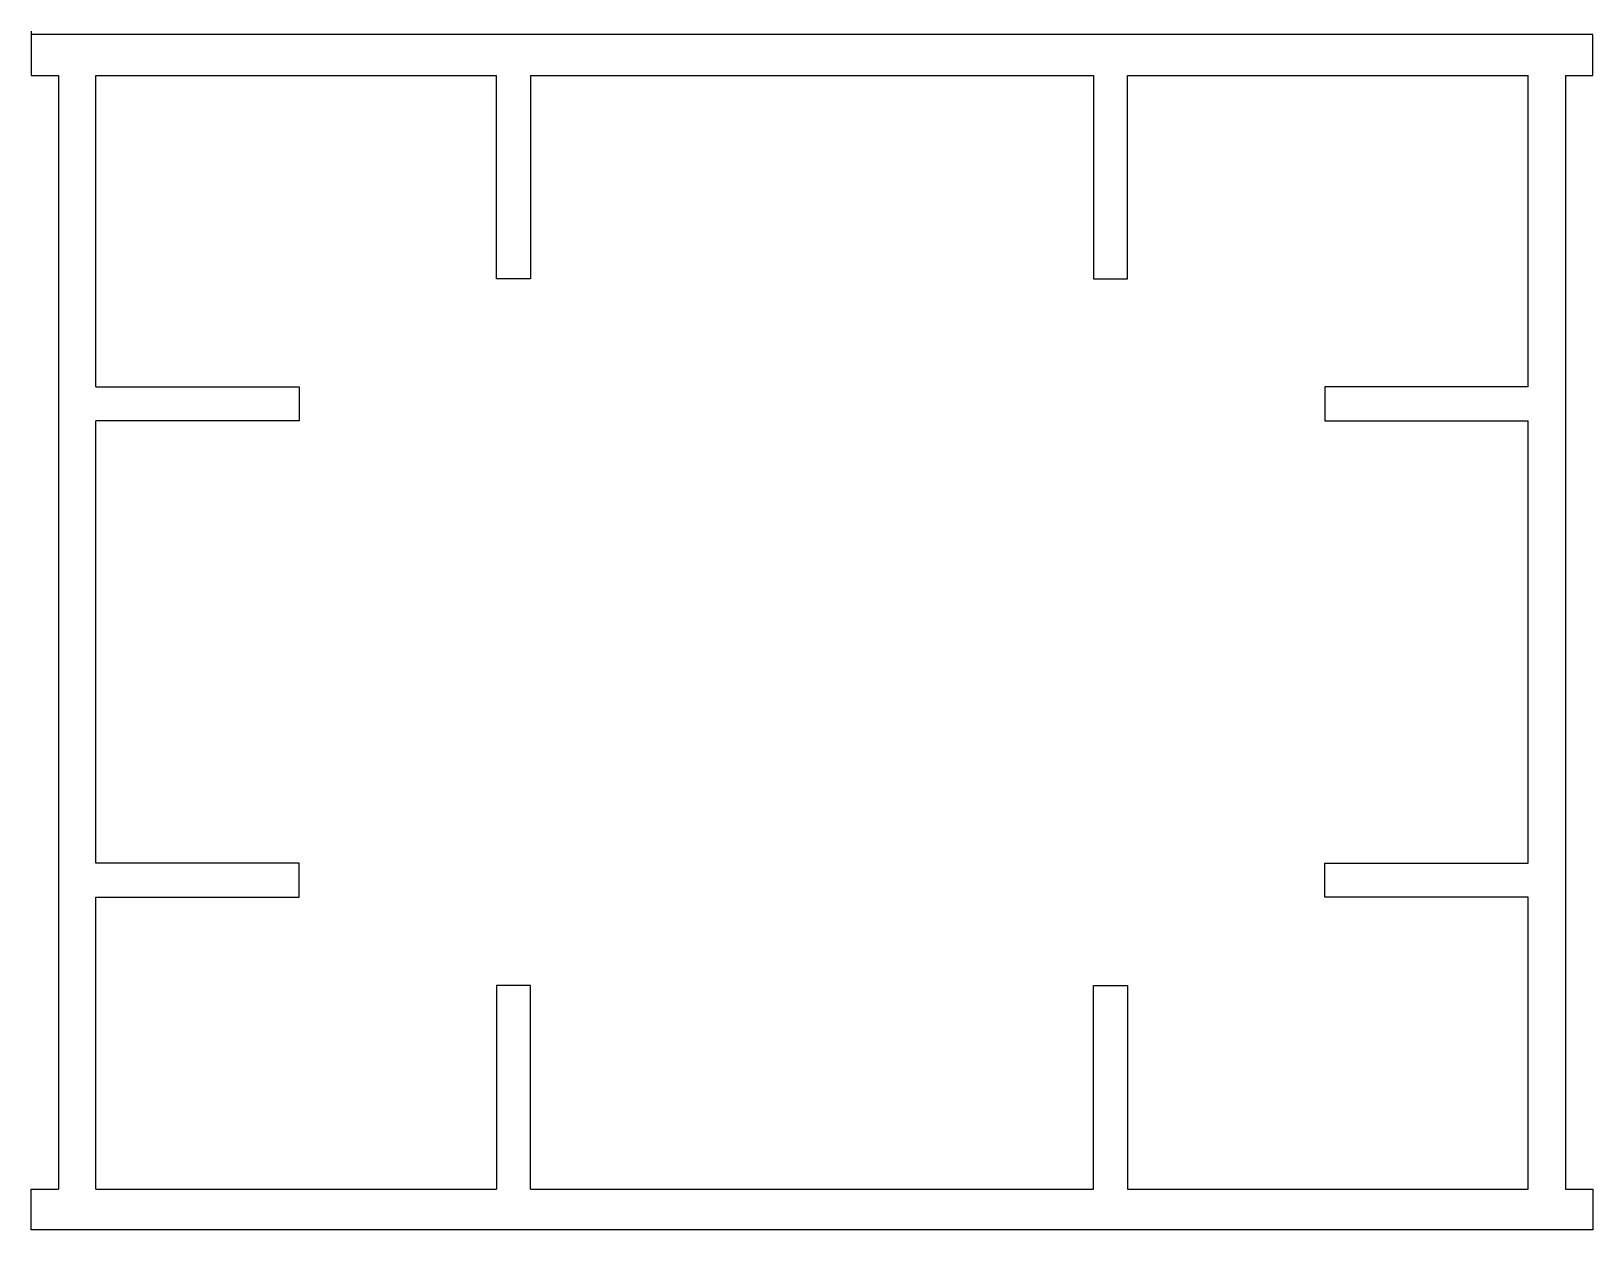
# Model space of a CAD drawing. Header units: millimetres. Extents: x -1151 to 1151, y -880 to 886.
import ezdxf

# ---------------------------------------------------------------- set-up
doc = ezdxf.new("R2010")
doc.units = ezdxf.units.MM
doc.layers.add('sez02', color=40, linetype='Continuous')
doc.layers.add('sez03', color=200, linetype='Continuous')

msp = doc.modelspace()

# ---------------------------------------------------------------- linework, layer by layer
at = {"layer": 'sez02'}
for p, q in [((1151, 880.5), (-1151, 880.5)), ((-1151, 880.5), (-1151, 820.5)), ((1151, 820.5), (1151, 880.5)), ((-1151, 820.5), (-1111, 820.5)), ((-1111, 820.5), (-1111, -820.5)), ((-1056, 361.5), (-1056, 820.5)), ((-1056, 820.5), (-465, 820.5)), ((-465, 520.5), (-465, 820.5)), ((-415, 820.5), (-415, 520.5)), ((-415, 820.5), (415, 820.5)), ((415, 820.5), (415, 520.5)), ((465, 520.5), (465, 820.5)), ((465, 820.5), (1056, 820.5)), ((1056, 361.5), (1056, 820.5)), ((1111, 820.5), (1111, -820.5)), ((1111, 820.5), (1151, 820.5)), ((-415, 520.5), (-465, 520.5)), ((415, 520.5), (465, 520.5)), ((-1056, 361.5), (-756, 361.5)), ((-756, 361.5), (-756, 311.5)), ((1056, 361.5), (756, 361.5)), ((756, 361.5), (756, 311.5)), ((-1056, -340.5), (-1056, 311.5)), ((-756, 311.5), (-1056, 311.5)), ((756, 311.5), (1056, 311.5)), ((1056, -340.5), (1056, 311.5)), ((-756, -340.5), (-1056, -340.5)), ((-756, -390.5), (-756, -340.5)), ((756, -340.5), (1056, -340.5)), ((756, -390.5), (756, -340.5)), ((-1056, -820.5), (-1056, -390.5)), ((-1056, -390.5), (-756, -390.5)), ((1056, -390.5), (756, -390.5)), ((1056, -820.5), (1056, -390.5)), ((-415, -520.5), (-465, -520.5)), ((-465, -520.5), (-465, -820.5)), ((-415, -820.5), (-415, -520.5)), ((415, -520.5), (465, -520.5)), ((415, -820.5), (415, -520.5)), ((465, -520.5), (465, -820.5)), ((-1151, -820.5), (-1111, -820.5)), ((-1151, -880.5), (-1151, -820.5)), ((-1056, -820.5), (-465, -820.5)), ((-415, -820.5), (415, -820.5)), ((465, -820.5), (1056, -820.5)), ((1111, -820.5), (1151, -820.5)), ((1151, -820.5), (1151, -880.5)), ((1151, -880.5), (-1151, -880.5))]:
    msp.add_line(p, q, dxfattribs=at)
at = {"layer": 'sez03'}
msp.add_lwpolyline([(-1151, 885.5), (-1151, 825.5)], dxfattribs=at)

doc.saveas('drawing.dxf')
